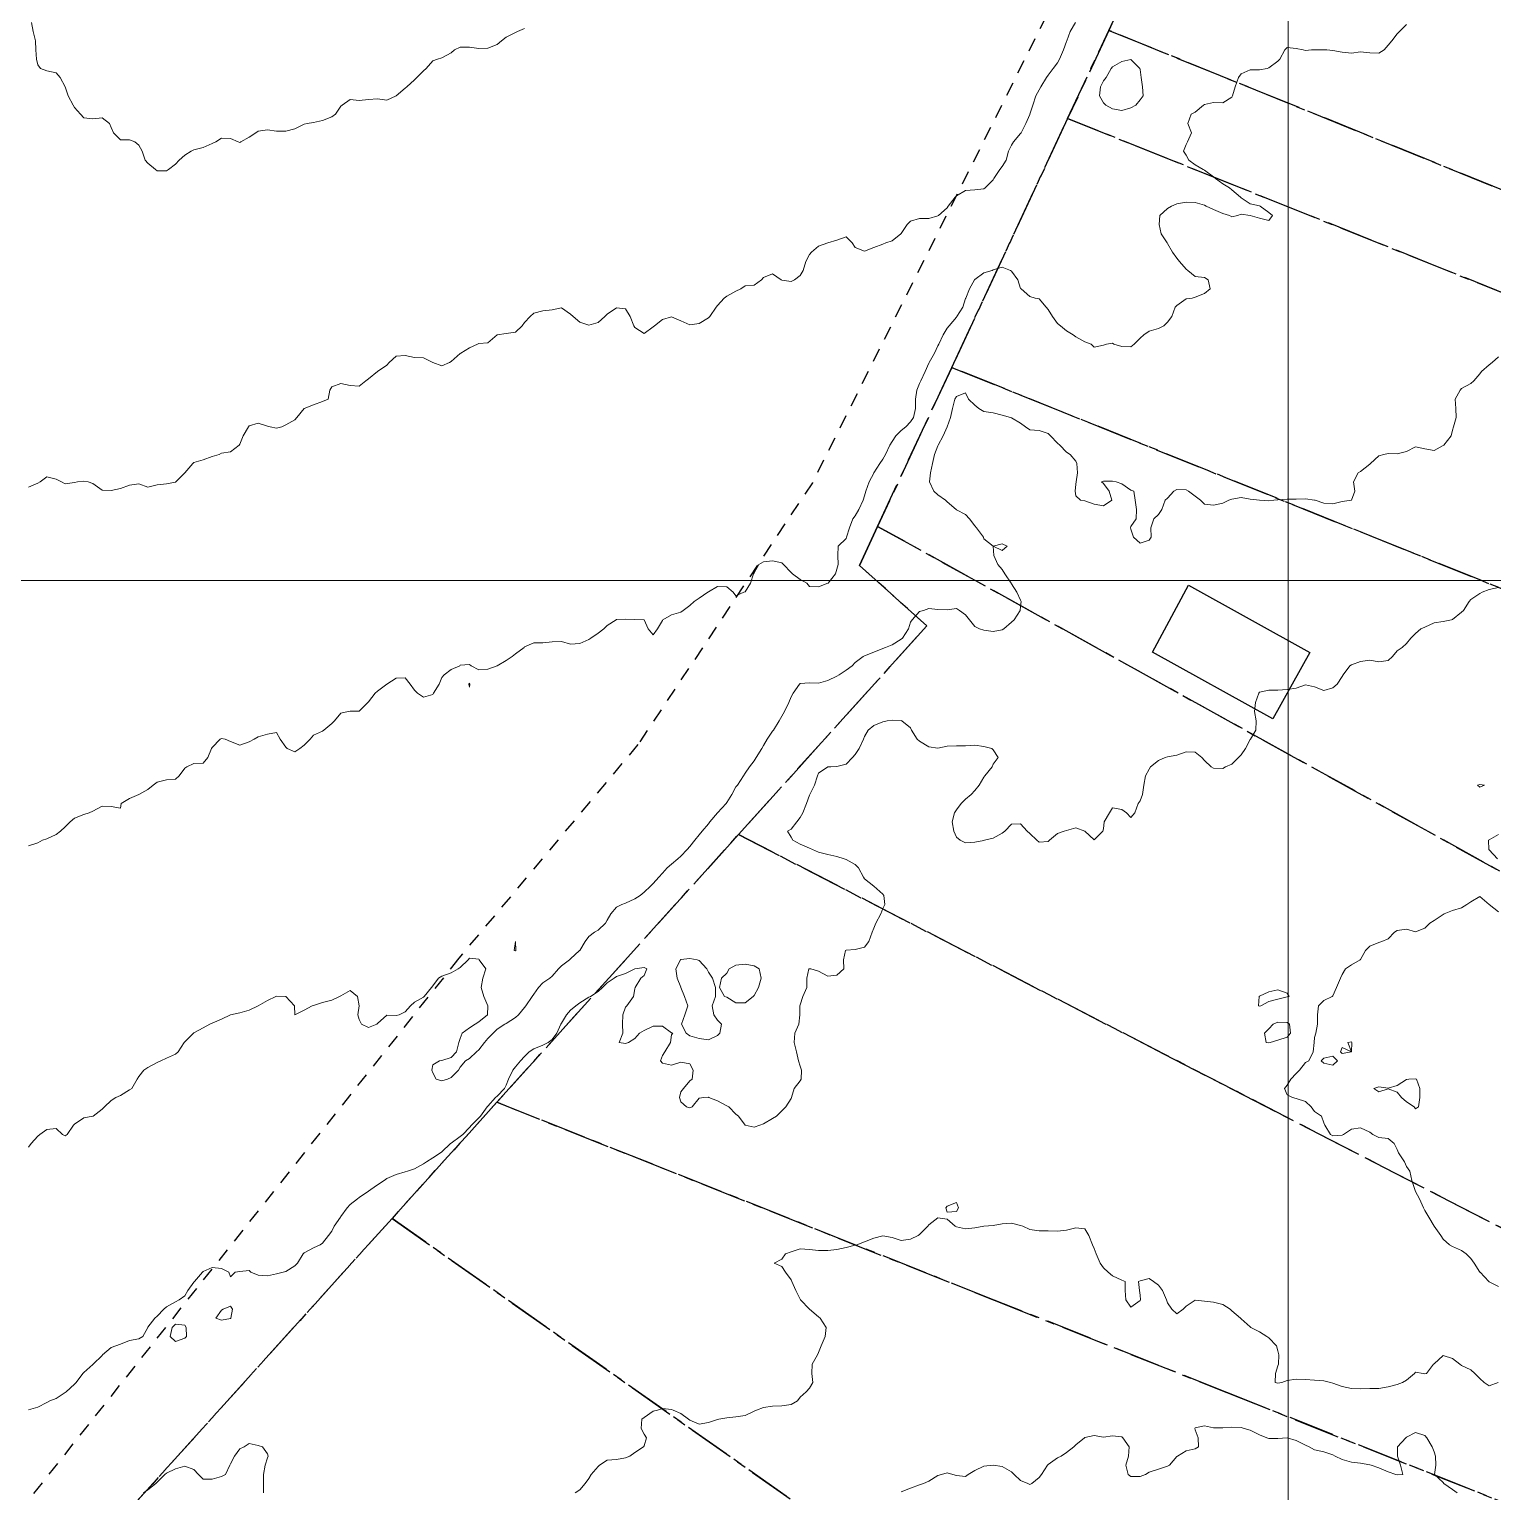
# Model space of a CAD drawing. Header units: centimetres. Extents: x 0 to 642158, y -847 to 649707.
# Drawn here: x 617498.3 to 617577.9, y 620437.8 to 620517.4 of the extents above; entities that cross this region are included whole.
import ezdxf

# ---------------------------------------------------------------- set-up
doc = ezdxf.new("R2010")
doc.units = ezdxf.units.CM
doc.header["$MEASUREMENT"] = 0
doc.linetypes.add('CENTERX2', pattern=[4, 2.5, -0.5, 0.5, -0.5])
doc.linetypes.add('JIS_02_0.7', pattern=[1.35, 0.75, -0.6])
for name, color, linetype, lineweight in [('MEV_grille', 254, 'Continuous', 9), ('WAL_parcellaire agricole', 7, 'JIS_02_0.7', 25), ('WAL_topographie 0.5', 253, 'Continuous', 20)]:
    doc.layers.add(name, color=color, linetype=linetype, lineweight=lineweight)
doc.layers.add('SPW_batiments', color=7, linetype='Continuous')
doc.layers.add('SPW_parcellaire cadastral', color=7, linetype='CENTERX2', lineweight=25, true_color=0xff0542)

# ---------------------------------------------------------------- blocks, each defined once
blk = doc.blocks.new('*U114')
at = {"layer": 'MEV_grille', "transparency": 33554687}
blk.add_lwpolyline([(-1338.461, 0), (1338.461, 0)], dxfattribs=at)
blk = doc.blocks.new('*U115')
at = {"layer": 'MEV_grille', "color": 0, "linetype": 'ByBlock', "lineweight": -2, "transparency": 16777216}
blk.add_blockref('*U114', (0, -1900), dxfattribs=at)
blk = doc.blocks.new('*U112')
at = {"layer": 'MEV_grille', "transparency": 33554687}
blk.add_lwpolyline([(0, 1825.476), (0, -1825.476)], dxfattribs=at)
blk = doc.blocks.new('*U113')
at = {"layer": 'MEV_grille', "color": 0, "linetype": 'ByBlock', "lineweight": -2, "transparency": 16777216}
blk.add_blockref('*U112', (2200, 0), dxfattribs=at)

msp = doc.modelspace()

# ---------------------------------------------------------------- linework, layer by layer
at = {"layer": 'SPW_batiments'}
msp.add_lwpolyline([(617565.973, 620479.862), (617559.425, 620483.482), (617561.383, 620487.13), (617567.989, 620483.471), (617565.973, 620479.862)], dxfattribs=at)
at = {"layer": 'SPW_parcellaire cadastral'}
for points in [[(617560.782, 620525.328), (617557.046, 620517.316), (617554.808, 620512.518), (617548.496, 620498.98), (617544.462, 620490.33), (617543.472, 620488.206), (617547.148, 620484.927), (617536.889, 620473.563), (617523.736, 620458.995), (617518.036, 620452.681), (617503.354, 620436.418), (617499.014, 620431.611), (617495.663, 620427.899), (617473.311, 620403.141), (617460.602, 620389.063), (617403.797, 620447.392)], [(617630.33, 620487.52), (617627.246, 620488.787), (617607.079, 620497), (617604.479, 620498.084), (617557.046, 620517.316), (617560.782, 620525.328), (617575.393, 620519.314), (617578.793, 620517.914), (617616.505, 620502.157), (617622.595, 620499.419), (617630.112, 620496.403), (617633.402, 620495.083), (617630.33, 620487.52)], [(617630.33, 620487.52), (617628.503, 620483.062), (617625.509, 620484.253), (617624.631, 620484.602), (617612.622, 620489.38), (617604.744, 620492.531), (617554.808, 620512.518), (617557.046, 620517.316), (617604.479, 620498.084), (617607.079, 620497), (617627.246, 620488.787), (617630.33, 620487.52)], [(617601.992, 620477.471), (617594.877, 620480.332), (617587.548, 620483.279), (617584.764, 620484.398), (617548.496, 620498.98), (617554.808, 620512.518), (617604.744, 620492.531), (617603.163, 620488.567), (617606.347, 620487.567), (617603.564, 620481.117), (617601.992, 620477.471)], [(617618.404, 620456.931), (617615.938, 620450.74), (617544.462, 620490.33), (617548.496, 620498.98), (617584.764, 620484.398), (617584.005, 620482.44), (617586.788, 620481.321), (617586.289, 620479.887), (617593.479, 620476.931), (617605.066, 620472.167), (617601.684, 620463.635), (617603.766, 620462.8), (617612.034, 620459.485), (617618.404, 620456.931)], [(617536.889, 620473.563), (617547.148, 620484.927), (617543.472, 620488.206), (617544.462, 620490.33), (617615.938, 620450.74), (617609.768, 620436.007), (617563.869, 620459.66), (617560.06, 620461.622), (617536.889, 620473.563)], [(617602.303, 620416.681), (617588.615, 620422.224), (617588.888, 620422.933), (617589.135, 620423.574), (617590.548, 620427.239), (617589.796, 620427.529), (617590.953, 620430.533), (617591.12, 620430.966), (617591.54, 620432.054), (617563.481, 620443.203), (617550.81, 620448.238), (617523.736, 620458.995), (617536.889, 620473.563), (617560.06, 620461.622), (617563.869, 620459.66), (617609.768, 620436.007), (617608.203, 620431.935), (617602.871, 620418.117), (617602.303, 620416.681)], [(617595.086, 620398.411), (617518.036, 620452.681), (617523.736, 620458.995), (617550.81, 620448.238), (617563.481, 620443.203), (617591.54, 620432.054), (617591.12, 620430.966), (617590.953, 620430.533), (617589.796, 620427.529), (617590.548, 620427.239), (617589.135, 620423.574), (617588.888, 620422.933), (617588.615, 620422.224), (617602.303, 620416.681), (617595.086, 620398.411)], [(617590.626, 620387.15), (617588.196, 620380.909), (617578.448, 620384.63), (617574.576, 620387.297), (617572.876, 620388.447), (617568.975, 620391.319), (617503.354, 620436.418), (617518.036, 620452.681), (617595.086, 620398.411), (617590.626, 620387.15)]]:
    msp.add_lwpolyline(points, dxfattribs=at)
at = {"layer": 'WAL_parcellaire agricole'}
msp.add_lwpolyline([(617576.029, 620562.712), (617540.913, 620492.708), (617531.415, 620478.457), (617521.666, 620466.831), (617497.92, 620436.954), (617493.171, 620431.828), (617468.924, 620402.951), (617454.927, 620386.199), (617437.554, 620366.822), (617433.096, 620366.614), (617410.173, 620419.069)], dxfattribs=at)
at = {"layer": 'WAL_topographie 0.5'}
for points in [[(617498.25, 620492.464), (617498.75, 620492.676), (617498.875, 620492.75), (617499.25, 620493.018), (617499.75, 620492.904), (617500.036, 620492.75), (617500.25, 620492.643), (617500.75, 620492.727), (617500.917, 620492.75), (617501.25, 620492.788), (617501.5, 620492.75), (617501.75, 620492.667), (617502.25, 620492.306), (617502.75, 620492.275), (617503.25, 620492.383), (617503.75, 620492.568), (617504.25, 620492.643), (617504.75, 620492.47), (617505.25, 620492.59), (617505.75, 620492.65), (617506.25, 620492.74), (617506.262, 620492.75), (617506.75, 620493.238), (617506.761, 620493.25), (617507.197, 620493.75), (617507.25, 620493.807), (617507.75, 620493.952), (617508.25, 620494.125), (617508.625, 620494.25), (617508.75, 620494.31), (617509.25, 620494.391), (617509.71, 620494.75), (617509.75, 620494.8), (617509.93, 620495.25), (617510.222, 620495.75), (617510.25, 620495.796), (617510.75, 620495.95), (617511.25, 620495.79), (617511.4, 620495.75), (617511.75, 620495.68), (617512.042, 620495.75), (617512.25, 620495.864), (617512.75, 620496.136), (617512.843, 620496.25), (617513.25, 620496.75), (617513.25, 620496.75), (617513.75, 620496.944), (617514.25, 620497.118), (617514.562, 620497.25), (617514.65, 620497.75), (617514.75, 620497.917), (617515.25, 620498.1), (617515.75, 620497.988), (617516.25, 620497.954), (617516.611, 620498.25), (617516.75, 620498.354), (617517.25, 620498.75), (617517.25, 620498.75), (617517.75, 620499.107), (617517.883, 620499.25), (617518.25, 620499.594), (617518.75, 620499.621), (617519.25, 620499.524), (617519.75, 620499.5), (617520.25, 620499.25), (617520.25, 620499.25), (617520.75, 620499.059), (617521.156, 620499.25), (617521.25, 620499.302), (617521.75, 620499.735), (617521.778, 620499.75), (617522.25, 620500.043), (617522.679, 620500.25), (617522.75, 620500.288), (617523.25, 620500.321), (617523.75, 620500.75), (617523.75, 620500.75), (617524.25, 620500.821), (617524.75, 620500.896), (617525.122, 620501.25), (617525.25, 620501.429), (617525.55, 620501.75), (617525.75, 620501.926), (617526.25, 620502.054), (617526.75, 620502.117), (617527.25, 620502.219), (617527.75, 620501.885), (617527.885, 620501.75), (617528.25, 620501.433), (617528.75, 620501.284), (617529.25, 620501.417), (617529.618, 620501.75), (617529.75, 620501.875), (617530.25, 620502.222), (617530.75, 620502.173), (617531, 620501.75), (617531.198, 620501.25), (617531.25, 620501.143), (617531.75, 620500.83), (617532.25, 620501.183), (617532.311, 620501.25), (617532.75, 620501.595), (617533.25, 620501.725), (617533.75, 620501.521), (617534.25, 620501.298), (617534.75, 620501.371), (617535.25, 620501.674), (617535.324, 620501.75), (617535.671, 620502.25), (617535.75, 620502.35), (617536.114, 620502.75), (617536.25, 620502.865), (617536.75, 620503.125), (617537.017, 620503.25), (617537.25, 620503.425), (617537.75, 620503.461), (617538.143, 620503.75), (617538.25, 620503.865), (617538.75, 620504.066), (617539.212, 620503.75), (617539.25, 620503.735), (617539.75, 620503.652), (617539.942, 620503.75), (617540.25, 620503.985), (617540.405, 620504.25), (617540.552, 620504.75), (617540.75, 620505.125), (617540.859, 620505.25), (617541.25, 620505.571), (617541.75, 620505.75), (617541.75, 620505.75), (617542.25, 620505.895), (617542.75, 620506.083), (617543.084, 620505.75), (617543.25, 620505.5), (617543.75, 620505.309), (617544.25, 620505.509), (617544.75, 620505.689), (617544.917, 620505.75), (617545.25, 620505.861), (617545.736, 620506.25), (617545.75, 620506.268), (617546.071, 620506.75), (617546.25, 620506.929), (617546.75, 620507.083), (617547.25, 620507.075), (617547.75, 620507.222), (617547.78, 620507.25), (617548.25, 620507.662), (617548.3, 620507.75), (617548.678, 620508.25), (617548.75, 620508.318), (617549.25, 620508.61), (617549.75, 620508.643), (617550.25, 620508.698), (617550.309, 620508.75), (617550.75, 620509.187), (617550.786, 620509.25), (617551.118, 620509.75), (617551.25, 620509.905), (617551.453, 620510.25), (617551.58, 620510.75), (617551.75, 620511.072), (617551.862, 620511.25), (617552.25, 620511.701), (617552.282, 620511.75), (617552.528, 620512.25), (617552.75, 620512.741), (617552.754, 620512.75), (617552.918, 620513.25), (617553.083, 620513.75), (617553.25, 620514.081), (617553.347, 620514.25), (617553.649, 620514.75), (617553.75, 620514.874), (617554.019, 620515.25), (617554.25, 620515.553), (617554.367, 620515.75), (617554.583, 620516.25), (617554.75, 620516.72), (617554.761, 620516.75), (617554.95, 620517.25), (617555.243, 620517.75)], [(617498.25, 620472.956), (617498.75, 620473.118), (617499.015, 620473.25), (617499.25, 620473.339), (617499.75, 620473.562), (617499.984, 620473.75), (617500.25, 620473.986), (617500.522, 620474.25), (617500.75, 620474.46), (617501.25, 620474.653), (617501.55, 620474.75), (617501.75, 620474.845), (617502.25, 620475.107), (617502.75, 620475.083), (617503.25, 620475), (617503.296, 620475.25), (617503.75, 620475.528), (617504.25, 620475.75), (617504.25, 620475.75), (617504.75, 620476.023), (617505.038, 620476.25), (617505.25, 620476.407), (617505.75, 620476.547), (617506.25, 620476.583), (617506.447, 620476.75), (617506.75, 620477.167), (617506.868, 620477.25), (617507.25, 620477.431), (617507.75, 620477.454), (617508.01, 620477.75), (617508.216, 620478.25), (617508.25, 620478.302), (617508.683, 620478.75), (617508.75, 620478.797), (617508.95, 620478.75), (617509.25, 620478.619), (617509.75, 620478.426), (617510.25, 620478.611), (617510.528, 620478.75), (617510.75, 620478.879), (617511.25, 620479.021), (617511.75, 620479.114), (617511.941, 620478.75), (617512.25, 620478.317), (617512.333, 620478.25), (617512.75, 620478.071), (617513.013, 620478.25), (617513.25, 620478.43), (617513.583, 620478.75), (617513.75, 620478.972), (617514.25, 620479.194), (617514.313, 620479.25), (617514.75, 620479.6), (617514.9, 620479.75), (617515.25, 620480.17), (617515.65, 620480.25), (617515.75, 620480.269), (617516.25, 620480.283), (617516.717, 620480.75), (617516.75, 620480.781), (617517.107, 620481.25), (617517.25, 620481.357), (617517.75, 620481.75), (617517.75, 620481.75), (617518.25, 620482.065), (617518.75, 620482.091), (617519.028, 620481.75), (617519.25, 620481.417), (617519.417, 620481.25), (617519.75, 620481.043), (617520.25, 620481.191), (617520.294, 620481.25), (617520.593, 620481.75), (617520.75, 620482.104), (617520.88, 620482.25), (617521.25, 620482.536), (617521.719, 620482.75), (617521.75, 620482.773), (617522.25, 620482.809), (617522.333, 620482.75), (617522.75, 620482.523), (617523.25, 620482.559), (617523.75, 620482.75), (617523.75, 620482.75), (617524.25, 620483.04), (617524.57, 620483.25), (617524.75, 620483.405), (617525.226, 620483.75), (617525.25, 620483.773), (617525.75, 620484), (617526.25, 620484), (617526.75, 620484.043), (617527.25, 620484.071), (617527.75, 620483.917), (617528.25, 620483.96), (617528.75, 620484.183), (617528.859, 620484.25), (617529.25, 620484.516), (617529.564, 620484.75), (617529.75, 620484.941), (617530.227, 620485.25), (617530.25, 620485.264), (617530.75, 620485.288), (617531.25, 620485.271), (617531.75, 620485.25), (617531.75, 620485.25), (617531.972, 620484.75), (617532.25, 620484.438), (617532.477, 620484.75), (617532.75, 620485.212), (617532.779, 620485.25), (617533.25, 620485.517), (617533.75, 620485.661), (617533.875, 620485.75), (617534.25, 620486.028), (617534.481, 620486.25), (617534.75, 620486.425), (617535.231, 620486.75), (617535.25, 620486.766), (617535.75, 620487.064), (617536.25, 620487.046), (617536.598, 620486.75), (617536.75, 620486.555), (617537.188, 620486.75), (617537.25, 620486.773), (617537.542, 620487.25), (617537.71, 620487.75), (617537.75, 620487.81), (617538.006, 620488.25), (617538.25, 620488.398), (617538.75, 620488.451), (617539.25, 620488.342), (617539.343, 620488.25), (617539.75, 620487.814), (617539.831, 620487.75), (617540.25, 620487.44), (617540.617, 620487.25), (617540.75, 620487.068), (617541.25, 620487.045), (617541.75, 620487.233), (617541.772, 620487.25), (617542.177, 620487.75), (617542.25, 620488), (617542.313, 620488.25), (617542.301, 620488.75), (617542.321, 620489.25), (617542.75, 620489.679), (617542.778, 620489.75), (617542.939, 620490.25), (617543.12, 620490.75), (617543.25, 620490.904), (617543.444, 620491.25), (617543.674, 620491.75), (617543.75, 620491.984), (617543.829, 620492.25), (617544.011, 620492.75), (617544.25, 620493.231), (617544.259, 620493.25), (617544.58, 620493.75), (617544.75, 620493.99), (617544.902, 620494.25), (617545.136, 620494.75), (617545.25, 620494.955), (617545.455, 620495.25), (617545.75, 620495.545), (617545.996, 620495.75), (617546.25, 620496.013), (617546.424, 620496.25), (617546.518, 620496.75), (617546.518, 620497.25), (617546.606, 620497.75), (617546.75, 620498.102), (617546.811, 620498.25), (617547.053, 620498.75), (617547.25, 620499.215), (617547.272, 620499.25), (617547.561, 620499.75), (617547.75, 620500.152), (617547.798, 620500.25), (617548.023, 620500.75), (617548.25, 620501.122), (617548.353, 620501.25), (617548.75, 620501.722), (617548.778, 620501.75), (617549.103, 620502.25), (617549.25, 620502.721), (617549.26, 620502.75), (617549.457, 620503.25), (617549.745, 620503.75), (617549.75, 620503.757), (617550.25, 620504.121), (617550.696, 620504.25), (617550.75, 620504.28), (617551.25, 620504.439), (617551.692, 620504.25), (617551.75, 620504.225), (617552.091, 620503.75), (617552.25, 620503.268), (617552.275, 620503.25), (617552.75, 620502.837), (617553.036, 620502.75), (617553.25, 620502.705), (617553.645, 620502.25), (617553.75, 620502.136), (617553.975, 620501.75), (617554.25, 620501.375), (617554.417, 620501.25), (617554.75, 620500.968), (617555.104, 620500.75), (617555.25, 620500.644), (617555.75, 620500.372), (617556.083, 620500.25), (617556.25, 620500.083), (617556.75, 620500.188), (617556.917, 620500.25), (617557.25, 620500.294), (617557.317, 620500.25), (617557.75, 620500.117), (617558.25, 620500.102), (617558.421, 620500.25), (617558.75, 620500.579), (617558.96, 620500.75), (617559.25, 620500.95), (617559.75, 620501.089), (617560.038, 620501.25), (617560.25, 620501.45), (617560.473, 620501.75), (617560.66, 620502.25), (617560.75, 620502.357), (617561.25, 620502.708), (617561.583, 620502.75), (617561.75, 620502.806), (617562.25, 620503), (617562.566, 620503.25), (617562.464, 620503.75), (617562.25, 620503.868), (617561.75, 620503.924), (617561.355, 620504.25), (617561.25, 620504.317), (617560.889, 620504.75), (617560.75, 620504.917), (617560.523, 620505.25), (617560.25, 620505.73), (617560.228, 620505.75), (617559.903, 620506.25), (617559.783, 620506.75), (617559.821, 620507.25), (617560.25, 620507.617), (617560.453, 620507.75), (617560.75, 620507.877), (617561.25, 620507.975), (617561.75, 620507.952), (617562.25, 620507.804), (617562.352, 620507.75), (617562.75, 620507.564), (617563.25, 620507.353), (617563.613, 620507.25), (617563.75, 620507.177), (617564.05, 620507.25), (617564.25, 620507.309), (617564.75, 620507.25), (617564.75, 620507.25), (617565.25, 620507.104), (617565.75, 620506.979), (617565.956, 620507.25), (617565.75, 620507.406), (617565.294, 620507.75), (617565.25, 620507.769), (617564.75, 620507.873), (617564.25, 620508.205), (617564.223, 620508.25), (617563.75, 620508.646), (617563.623, 620508.75), (617563.25, 620508.968), (617562.854, 620509.25), (617562.75, 620509.349), (617562.25, 620509.709), (617562.179, 620509.75), (617561.75, 620510.009), (617561.395, 620510.25), (617561.25, 620510.526), (617561.115, 620510.75), (617561.25, 620511.111), (617561.339, 620511.25), (617561.554, 620511.75), (617561.341, 620512.25), (617561.523, 620512.75), (617561.75, 620512.869), (617562.194, 620513.25), (617562.25, 620513.29), (617562.75, 620513.399), (617563.25, 620513.371), (617563.75, 620513.678), (617563.776, 620513.75), (617563.931, 620514.25), (617564.111, 620514.75), (617564.25, 620514.958), (617564.75, 620515.167), (617565.25, 620515.177), (617565.659, 620515.25), (617565.75, 620515.279), (617566.25, 620515.637), (617566.356, 620515.75), (617566.625, 620516.25), (617566.75, 620516.385), (617567.25, 620516.338), (617567.625, 620516.25), (617567.75, 620516.214), (617568.083, 620516.25), (617568.25, 620516.265), (617568.75, 620516.263), (617568.917, 620516.25), (617569.25, 620516.221), (617569.75, 620516.138), (617570.25, 620516.083), (617570.75, 620516.152), (617571.25, 620516.092), (617571.75, 620516.071), (617572.036, 620516.25), (617572.25, 620516.518), (617572.447, 620516.75), (617572.75, 620517.135), (617572.875, 620517.25), (617573.25, 620517.641)], [(617498.401, 620517.75), (617498.5, 620517.25), (617498.625, 620516.75), (617498.646, 620516.25), (617498.678, 620515.75), (617498.75, 620515.45), (617498.893, 620515.25), (617499.25, 620515.111), (617499.75, 620515), (617499.972, 620514.75), (617500.25, 620514.25), (617500.25, 620514.25), (617500.405, 620513.75), (617500.669, 620513.25), (617500.75, 620513.118), (617501.083, 620512.75), (617501.25, 620512.566), (617501.75, 620512.5), (617502.25, 620512.566), (617502.65, 620512.25), (617502.75, 620512.036), (617502.868, 620511.75), (617503.25, 620511.367), (617503.75, 620511.367), (617504.041, 620511.25), (617504.25, 620511.071), (617504.43, 620510.75), (617504.592, 620510.25), (617504.75, 620510.1), (617505.162, 620509.75), (617505.25, 620509.678), (617505.75, 620509.667), (617505.861, 620509.75), (617506.25, 620510.03), (617506.447, 620510.25), (617506.75, 620510.533), (617507.092, 620510.75), (617507.25, 620510.821), (617507.75, 620510.948), (617508.25, 620511.163), (617508.434, 620511.25), (617508.75, 620511.457), (617509.25, 620511.442), (617509.667, 620511.25), (617509.75, 620511.224), (617509.8, 620511.25), (617510.25, 620511.515), (617510.613, 620511.75), (617510.75, 620511.825), (617511.25, 620511.905), (617511.75, 620511.83), (617512.25, 620511.833), (617512.75, 620511.964), (617513.25, 620512.214), (617513.417, 620512.25), (617513.75, 620512.298), (617514.25, 620512.421), (617514.75, 620512.615), (617514.95, 620512.75), (617515.25, 620513.187), (617515.313, 620513.25), (617515.75, 620513.559), (617516.25, 620513.509), (617516.75, 620513.55), (617517.25, 620513.592), (617517.75, 620513.529), (617518.25, 620513.75), (617518.25, 620513.75), (617518.75, 620514.18), (617518.842, 620514.25), (617519.25, 620514.628), (617519.389, 620514.75), (617519.75, 620515.111), (617519.889, 620515.25), (617520.25, 620515.656), (617520.5, 620515.75), (617520.75, 620515.829), (617521.25, 620516.1), (617521.427, 620516.25), (617521.75, 620516.412), (617522.25, 620516.406), (617522.75, 620516.322), (617523.25, 620516.344), (617523.75, 620516.554), (617524, 620516.75), (617524.25, 620516.94), (617524.75, 620517.205), (617524.857, 620517.25), (617525.25, 620517.412)], [(617558.519, 620513.25), (617558.25, 620513.108), (617557.75, 620512.95), (617557.25, 620513.052), (617556.883, 620513.25), (617556.75, 620513.383), (617556.55, 620513.75), (617556.591, 620514.25), (617556.75, 620514.573), (617556.899, 620514.75), (617557.183, 620515.25), (617557.25, 620515.333), (617557.75, 620515.625), (617558.25, 620515.735), (617558.735, 620515.25), (617558.75, 620515.187), (617558.807, 620514.75), (617558.886, 620514.25), (617558.917, 620513.75), (617558.75, 620513.54), (617558.519, 620513.25)], [(617498.25, 620456.55), (617498.387, 620456.75), (617498.75, 620457.15), (617498.855, 620457.25), (617499.25, 620457.518), (617499.75, 620457.573), (617500.094, 620457.25), (617500.25, 620457.174), (617500.354, 620457.25), (617500.687, 620457.75), (617500.75, 620457.809), (617501.25, 620458.16), (617501.75, 620458.242), (617501.766, 620458.25), (617502.25, 620458.619), (617502.375, 620458.75), (617502.75, 620459.101), (617503.009, 620459.25), (617503.25, 620459.368), (617503.75, 620459.669), (617503.863, 620459.75), (617504.163, 620460.25), (617504.25, 620460.398), (617504.529, 620460.75), (617504.75, 620460.892), (617505.25, 620461.168), (617505.45, 620461.25), (617505.75, 620461.39), (617506.25, 620461.62), (617506.39, 620461.75), (617506.719, 620462.25), (617506.75, 620462.292), (617507.228, 620462.75), (617507.25, 620462.768), (617507.75, 620463.054), (617508.125, 620463.25), (617508.25, 620463.294), (617508.75, 620463.513), (617509.25, 620463.75), (617509.25, 620463.75), (617509.75, 620463.856), (617510.25, 620464.015), (617510.75, 620464.25), (617510.75, 620464.25), (617511.25, 620464.538), (617511.708, 620464.75), (617511.75, 620464.768), (617512.25, 620464.75), (617512.25, 620464.75), (617512.717, 620464.25), (617512.75, 620463.751), (617513.25, 620464.016), (617513.688, 620464.25), (617513.75, 620464.264), (617514.25, 620464.42), (617514.75, 620464.556), (617515.182, 620464.75), (617515.25, 620464.791), (617515.75, 620465.083), (617516.162, 620464.75), (617516.25, 620464.25), (617516.25, 620464.25), (617516.25, 620464.25), (617516.18, 620463.75), (617516.25, 620463.5), (617516.38, 620463.25), (617516.75, 620463.075), (617517.204, 620463.25), (617517.25, 620463.288), (617517.75, 620463.738), (617518.25, 620463.712), (617518.417, 620463.75), (617518.75, 620463.917), (617519.046, 620464.25), (617519.25, 620464.446), (617519.75, 620464.72), (617519.785, 620464.75), (617520.19, 620465.25), (617520.25, 620465.338), (617520.568, 620465.75), (617520.75, 620465.855), (617521.25, 620466.048), (617521.636, 620466.25), (617521.75, 620466.328), (617522.172, 620466.75), (617522.25, 620466.836), (617522.75, 620466.781), (617522.781, 620466.75), (617523.143, 620466.25), (617522.981, 620465.75), (617522.893, 620465.25), (617523.03, 620464.75), (617523.24, 620464.25), (617523.238, 620463.75), (617522.75, 620463.373), (617522.559, 620463.25), (617522.25, 620463.052), (617521.86, 620462.75), (617521.75, 620462.469), (617521.669, 620462.25), (617521.539, 620461.75), (617521.25, 620461.44), (617520.75, 620461.263), (617520.625, 620461.25), (617520.25, 620461.036), (617520.194, 620460.75), (617520.25, 620460.607), (617520.435, 620460.25), (617520.75, 620460.161), (617521.054, 620460.25), (617521.25, 620460.348), (617521.645, 620460.75), (617521.75, 620460.917), (617522.029, 620461.25), (617522.25, 620461.386), (617522.636, 620461.75), (617522.75, 620461.849), (617523.064, 620462.25), (617523.25, 620462.464), (617523.539, 620462.75), (617523.75, 620462.977), (617524.17, 620463.25), (617524.25, 620463.284), (617524.75, 620463.611), (617524.917, 620463.75), (617525.25, 620464.162), (617525.325, 620464.25), (617525.661, 620464.75), (617525.75, 620464.882), (617526.014, 620465.25), (617526.25, 620465.493), (617526.623, 620465.75), (617526.75, 620465.86), (617527.094, 620466.25), (617527.25, 620466.425), (617527.693, 620466.75), (617527.75, 620466.794), (617528.243, 620467.25), (617528.25, 620467.259), (617528.554, 620467.75), (617528.75, 620468.019), (617529.048, 620468.25), (617529.25, 620468.353), (617529.655, 620468.75), (617529.75, 620468.908), (617529.951, 620469.25), (617530.25, 620469.613), (617530.545, 620469.75), (617530.75, 620469.822), (617531.25, 620470.066), (617531.537, 620470.25), (617531.75, 620470.426), (617532.1, 620470.75), (617532.25, 620470.898), (617532.564, 620471.25), (617532.75, 620471.457), (617533.014, 620471.75), (617533.25, 620471.961), (617533.588, 620472.25), (617533.75, 620472.384), (617534.105, 620472.75), (617534.25, 620472.918), (617534.509, 620473.25), (617534.75, 620473.549), (617534.917, 620473.75), (617535.25, 620474.148), (617535.336, 620474.25), (617535.746, 620474.75), (617535.75, 620474.754), (617536.213, 620475.25), (617536.25, 620475.299), (617536.53, 620475.75), (617536.75, 620476.159), (617536.829, 620476.25), (617537.158, 620476.75), (617537.25, 620476.909), (617537.485, 620477.25), (617537.75, 620477.569), (617537.856, 620477.75), (617538.167, 620478.25), (617538.25, 620478.403), (617538.453, 620478.75), (617538.75, 620479.182), (617538.79, 620479.25), (617539.114, 620479.75), (617539.25, 620480), (617539.39, 620480.25), (617539.628, 620480.75), (617539.75, 620481.05), (617539.863, 620481.25), (617540.211, 620481.75), (617540.25, 620481.782), (617540.75, 620481.816), (617541.25, 620481.802), (617541.75, 620481.945), (617542.25, 620482.189), (617542.364, 620482.25), (617542.75, 620482.5), (617543.073, 620482.75), (617543.25, 620482.92), (617543.675, 620483.25), (617543.75, 620483.286), (617544.25, 620483.492), (617544.75, 620483.693), (617544.892, 620483.75), (617545.25, 620483.893), (617545.75, 620484.188), (617545.824, 620484.25), (617546.137, 620484.75), (617546.25, 620485.114), (617546.341, 620485.25), (617546.75, 620485.691), (617546.954, 620485.75), (617547.25, 620485.855), (617547.75, 620485.802), (617548.25, 620485.797), (617548.75, 620485.864), (617548.922, 620485.75), (617549.25, 620485.518), (617549.466, 620485.25), (617549.75, 620484.878), (617550.013, 620484.75), (617550.25, 620484.692), (617550.75, 620484.613), (617551.25, 620484.699), (617551.329, 620484.75), (617551.75, 620485.114), (617551.89, 620485.25), (617552.22, 620485.75), (617552.25, 620485.964), (617552.283, 620486.25), (617552.25, 620486.319), (617552.035, 620486.75), (617551.75, 620487.196), (617551.726, 620487.25), (617551.393, 620487.75), (617551.25, 620487.984), (617551.005, 620488.25), (617550.796, 620488.75), (617550.75, 620489.249), (617550.75, 620489.25), (617550.25, 620489.65), (617550.222, 620489.75), (617549.848, 620490.25), (617549.75, 620490.357), (617549.468, 620490.75), (617549.25, 620490.974), (617548.75, 620491.239), (617548.733, 620491.25), (617548.25, 620491.669), (617548.16, 620491.75), (617547.75, 620492.044), (617547.52, 620492.25), (617547.281, 620492.75), (617547.335, 620493.25), (617547.456, 620493.75), (617547.564, 620494.25), (617547.75, 620494.708), (617547.767, 620494.75), (617548.041, 620495.25), (617548.25, 620495.744), (617548.253, 620495.75), (617548.439, 620496.25), (617548.536, 620496.75), (617548.676, 620497.25), (617548.75, 620497.405), (617549.25, 620497.588), (617549.419, 620497.25), (617549.75, 620496.923), (617549.982, 620496.75), (617550.25, 620496.583), (617550.75, 620496.509), (617551.25, 620496.379), (617551.697, 620496.25), (617551.75, 620496.229), (617552.25, 620495.945), (617552.513, 620495.75), (617552.75, 620495.579), (617553.25, 620495.547), (617553.75, 620495.384), (617553.88, 620495.25), (617554.25, 620494.859), (617554.377, 620494.75), (617554.75, 620494.364), (617554.947, 620494.25), (617555.25, 620493.88), (617555.316, 620493.75), (617555.34, 620493.25), (617555.265, 620492.75), (617555.25, 620492.625), (617555.208, 620492.25), (617555.25, 620492), (617555.5, 620491.75), (617555.75, 620491.717), (617556.25, 620491.537), (617556.75, 620491.456), (617557.215, 620491.75), (617557.06, 620492.25), (617556.75, 620492.659), (617556.659, 620492.75), (617556.75, 620492.798), (617557.25, 620492.785), (617557.45, 620492.75), (617557.75, 620492.639), (617558.25, 620492.306), (617558.417, 620492.25), (617558.485, 620491.75), (617558.56, 620491.25), (617558.545, 620490.75), (617558.25, 620490.317), (617558.228, 620490.25), (617558.25, 620490.179), (617558.4, 620489.75), (617558.75, 620489.409), (617559.25, 620489.579), (617559.35, 620489.75), (617559.343, 620490.25), (617559.5, 620490.75), (617559.75, 620490.984), (617559.943, 620491.25), (617560.121, 620491.75), (617560.25, 620491.864), (617560.588, 620492.25), (617560.75, 620492.342), (617561.25, 620492.317), (617561.384, 620492.25), (617561.75, 620491.982), (617562.039, 620491.75), (617562.25, 620491.548), (617562.75, 620491.489), (617563.25, 620491.597), (617563.583, 620491.75), (617563.75, 620491.817), (617564.25, 620491.903), (617564.75, 620491.813), (617565.25, 620491.75), (617565.25, 620491.75), (617565.75, 620491.725), (617566.027, 620491.75), (617566.25, 620491.77), (617566.75, 620491.82), (617567.25, 620491.813), (617567.75, 620491.835), (617568.25, 620491.765), (617568.279, 620491.75), (617568.75, 620491.6), (617569.25, 620491.564), (617569.75, 620491.677), (617570.25, 620491.75), (617570.25, 620491.75), (617570.432, 620492.25), (617570.372, 620492.75), (617570.629, 620493.25), (617570.75, 620493.313), (617571.25, 620493.71), (617571.293, 620493.75), (617571.75, 620494.164), (617572.025, 620494.25), (617572.25, 620494.299), (617572.75, 620494.276), (617573.25, 620494.396), (617573.75, 620494.659), (617574.25, 620494.558), (617574.75, 620494.46), (617575.25, 620494.726), (617575.277, 620494.75), (617575.685, 620495.25), (617575.75, 620495.571), (617575.803, 620495.75), (617575.961, 620496.25), (617575.934, 620496.75), (617575.907, 620497.25), (617576.169, 620497.75), (617576.25, 620497.836), (617576.75, 620498.1), (617576.923, 620498.25), (617577.25, 620498.636), (617577.326, 620498.75), (617577.75, 620499.128), (617577.917, 620499.25), (617578.25, 620499.55)], [(617551.25, 620489.013), (617551.515, 620489.25), (617551.25, 620489.386), (617550.75, 620489.25), (617551.25, 620489.013)], [(617498.25, 620442.264), (617498.75, 620442.407), (617499.25, 620442.662), (617499.4, 620442.75), (617499.75, 620442.887), (617500.25, 620443.206), (617500.294, 620443.25), (617500.75, 620443.662), (617500.838, 620443.75), (617501.211, 620444.25), (617501.25, 620444.3), (617501.75, 620444.74), (617501.765, 620444.75), (617502.25, 620445.221), (617502.278, 620445.25), (617502.75, 620445.665), (617503, 620445.75), (617503.25, 620445.845), (617503.75, 620446.043), (617504.25, 620446.131), (617504.467, 620446.25), (617504.735, 620446.75), (617504.75, 620446.771), (617505.121, 620447.25), (617505.25, 620447.368), (617505.621, 620447.75), (617505.75, 620447.875), (617506.25, 620448.143), (617506.45, 620448.25), (617506.75, 620448.464), (617506.926, 620448.75), (617507.25, 620449.208), (617507.282, 620449.25), (617507.712, 620449.75), (617507.75, 620449.787), (617508.25, 620450.015), (617508.75, 620449.95), (617509.15, 620449.75), (617509.25, 620449.5), (617509.5, 620449.75), (617509.75, 620449.79), (617510.25, 620449.837), (617510.35, 620449.75), (617510.75, 620449.583), (617511.25, 620449.551), (617511.75, 620449.657), (617512.117, 620449.75), (617512.25, 620449.783), (617512.75, 620450.107), (617512.881, 620450.25), (617513.193, 620450.75), (617513.25, 620450.798), (617513.75, 620451.071), (617514.114, 620451.25), (617514.25, 620451.324), (617514.567, 620451.75), (617514.75, 620451.992), (617514.889, 620452.25), (617515.223, 620452.75), (617515.25, 620452.787), (617515.584, 620453.25), (617515.75, 620453.431), (617516.158, 620453.75), (617516.25, 620453.82), (617516.75, 620454.156), (617516.877, 620454.25), (617517.25, 620454.512), (617517.603, 620454.75), (617517.75, 620454.851), (617518.25, 620455.076), (617518.75, 620455.208), (617518.882, 620455.25), (617519.25, 620455.371), (617519.75, 620455.65), (617519.911, 620455.75), (617520.25, 620455.968), (617520.68, 620456.25), (617520.75, 620456.305), (617521.221, 620456.75), (617521.25, 620456.771), (617521.75, 620457.131), (617521.892, 620457.25), (617522.25, 620457.632), (617522.367, 620457.75), (617522.75, 620458.154), (617522.845, 620458.25), (617523.219, 620458.75), (617523.25, 620458.786), (617523.66, 620459.25), (617523.75, 620459.324), (617524.151, 620459.75), (617524.25, 620459.935), (617524.379, 620460.25), (617524.605, 620460.75), (617524.75, 620460.933), (617525.031, 620461.25), (617525.25, 620461.495), (617525.493, 620461.75), (617525.75, 620461.903), (617526.25, 620462.113), (617526.536, 620462.25), (617526.75, 620462.42), (617526.998, 620462.75), (617527.222, 620463.25), (617527.25, 620463.303), (617527.537, 620463.75), (617527.75, 620464.017), (617528.039, 620464.25), (617528.25, 620464.406), (617528.75, 620464.711), (617528.83, 620464.75), (617529.25, 620465.026), (617529.492, 620465.25), (617529.75, 620465.492), (617530.12, 620465.75), (617530.25, 620465.847), (617530.75, 620466), (617531.25, 620466.25), (617531.25, 620466.25), (617531.75, 620466.325), (617531.9, 620466.25), (617531.75, 620465.904), (617531.568, 620465.75), (617531.266, 620465.25), (617531.25, 620465.167), (617531.176, 620464.75), (617530.821, 620464.25), (617530.75, 620464.171), (617530.593, 620463.75), (617530.579, 620463.25), (617530.592, 620462.75), (617530.393, 620462.25), (617530.75, 620462.202), (617530.906, 620462.25), (617531.25, 620462.47), (617531.509, 620462.75), (617531.75, 620462.909), (617532.25, 620463.148), (617532.75, 620463.131), (617533.25, 620462.778), (617533.313, 620462.75), (617533.25, 620462.667), (617533.196, 620462.25), (617532.891, 620461.75), (617532.75, 620461.546), (617532.653, 620461.25), (617532.75, 620461.127), (617533.25, 620461.017), (617533.75, 620461.187), (617534.25, 620461.083), (617534.417, 620460.75), (617534.361, 620460.25), (617534.25, 620460.167), (617533.893, 620459.75), (617533.75, 620459.568), (617533.685, 620459.25), (617533.75, 620459.017), (617534.058, 620458.75), (617534.25, 620458.696), (617534.375, 620458.75), (617534.75, 620459.219), (617535, 620459.25), (617535.25, 620459.274), (617535.283, 620459.25), (617535.75, 620459.075), (617536.25, 620458.813), (617536.368, 620458.75), (617536.75, 620458.344), (617536.887, 620458.25), (617537.25, 620457.75), (617537.25, 620457.75), (617537.75, 620457.639), (617538.05, 620457.75), (617538.25, 620457.821), (617538.75, 620458.121), (617538.961, 620458.25), (617539.25, 620458.525), (617539.464, 620458.75), (617539.75, 620459.212), (617539.781, 620459.25), (617539.924, 620459.75), (617540.25, 620460.167), (617540.294, 620460.25), (617540.326, 620460.75), (617540.25, 620460.956), (617540.164, 620461.25), (617540.04, 620461.75), (617539.92, 620462.25), (617539.962, 620462.75), (617540.172, 620463.25), (617540.235, 620463.75), (617540.235, 620464.25), (617540.25, 620464.3), (617540.386, 620464.75), (617540.609, 620465.25), (617540.617, 620465.75), (617540.721, 620466.25), (617540.75, 620466.266), (617540.822, 620466.25), (617541.25, 620466.125), (617541.75, 620465.859), (617542.25, 620465.917), (617542.618, 620466.25), (617542.601, 620466.75), (617542.712, 620467.25), (617542.75, 620467.267), (617543.25, 620467.315), (617543.75, 620467.445), (617543.978, 620467.75), (617544.164, 620468.25), (617544.25, 620468.476), (617544.36, 620468.75), (617544.638, 620469.25), (617544.75, 620469.533), (617544.864, 620469.75), (617544.804, 620470.25), (617544.75, 620470.315), (617544.25, 620470.75), (617544.25, 620470.75), (617543.75, 620471.153), (617543.689, 620471.25), (617543.417, 620471.75), (617543.25, 620471.934), (617542.75, 620472.213), (617542.642, 620472.25), (617542.25, 620472.373), (617541.75, 620472.48), (617541.25, 620472.614), (617540.917, 620472.75), (617540.75, 620472.832), (617540.25, 620473.045), (617539.854, 620473.25), (617539.75, 620473.417), (617539.568, 620473.75), (617539.75, 620473.853), (617540.061, 620474.25), (617540.25, 620474.491), (617540.394, 620474.75), (617540.589, 620475.25), (617540.75, 620475.702), (617540.779, 620475.75), (617541.026, 620476.25), (617541.192, 620476.75), (617541.25, 620476.895), (617541.75, 620477.24), (617541.917, 620477.25), (617542.25, 620477.261), (617542.75, 620477.393), (617543.094, 620477.75), (617543.25, 620477.926), (617543.463, 620478.25), (617543.698, 620478.75), (617543.75, 620478.895), (617543.955, 620479.25), (617544.25, 620479.5), (617544.75, 620479.705), (617544.983, 620479.75), (617545.25, 620479.789), (617545.75, 620479.763), (617545.79, 620479.75), (617546.25, 620479.367), (617546.303, 620479.25), (617546.617, 620478.75), (617546.75, 620478.638), (617547.25, 620478.343), (617547.75, 620478.271), (617548.25, 620478.379), (617548.75, 620478.399), (617549.25, 620478.384), (617549.75, 620478.434), (617550.25, 620478.362), (617550.675, 620478.25), (617550.75, 620478.167), (617551.018, 620477.75), (617550.75, 620477.393), (617550.694, 620477.25), (617550.306, 620476.75), (617550.25, 620476.687), (617549.984, 620476.25), (617549.75, 620475.963), (617549.56, 620475.75), (617549.25, 620475.487), (617549.003, 620475.25), (617548.75, 620474.917), (617548.652, 620474.75), (617548.524, 620474.25), (617548.611, 620473.75), (617548.75, 620473.429), (617548.953, 620473.25), (617549.25, 620473.113), (617549.75, 620473.156), (617550.25, 620473.244), (617550.286, 620473.25), (617550.75, 620473.368), (617551.25, 620473.643), (617551.382, 620473.75), (617551.75, 620474.129), (617552.25, 620474.153), (617552.613, 620473.75), (617552.75, 620473.613), (617553.132, 620473.25), (617553.25, 620473.156), (617553.75, 620473.184), (617553.828, 620473.25), (617554.25, 620473.625), (617554.625, 620473.75), (617554.75, 620473.787), (617555.25, 620473.926), (617555.75, 620473.75), (617555.75, 620473.75), (617556.25, 620473.271), (617556.729, 620473.75), (617556.75, 620473.875), (617556.792, 620474.25), (617557.088, 620474.75), (617557.25, 620475.01), (617557.75, 620474.925), (617558.019, 620474.75), (617558.25, 620474.5), (617558.464, 620474.75), (617558.65, 620475.25), (617558.75, 620475.404), (617558.882, 620475.75), (617558.958, 620476.25), (617559.045, 620476.75), (617559.25, 620477.125), (617559.32, 620477.25), (617559.75, 620477.599), (617560.114, 620477.75), (617560.25, 620477.785), (617560.75, 620477.885), (617561.25, 620478.057), (617561.75, 620478.045), (617562.118, 620477.75), (617562.25, 620477.594), (617562.628, 620477.25), (617562.75, 620477.171), (617563.25, 620477.163), (617563.407, 620477.25), (617563.75, 620477.396), (617564.113, 620477.75), (617564.25, 620477.907), (617564.479, 620478.25), (617564.75, 620478.733), (617564.763, 620478.75), (617565.057, 620479.25), (617565.073, 620479.75), (617564.978, 620480.25), (617565.03, 620480.75), (617565.211, 620481.25), (617565.25, 620481.303), (617565.75, 620481.414), (617566.25, 620481.426), (617566.75, 620481.455), (617567.25, 620481.52), (617567.75, 620481.709), (617568.25, 620481.604), (617568.75, 620481.395), (617569.25, 620481.539), (617569.485, 620481.75), (617569.75, 620482.159), (617569.804, 620482.25), (617570.172, 620482.75), (617570.25, 620482.795), (617570.75, 620482.979), (617571.25, 620483.059), (617571.75, 620482.961), (617572.25, 620483.038), (617572.496, 620483.25), (617572.75, 620483.558), (617573.013, 620483.75), (617573.25, 620483.964), (617573.485, 620484.25), (617573.75, 620484.505), (617574.033, 620484.75), (617574.25, 620484.855), (617574.75, 620485.085), (617575.25, 620485.159), (617575.7, 620485.25), (617575.75, 620485.26), (617576.25, 620485.659), (617576.36, 620485.75), (617576.671, 620486.25), (617576.75, 620486.352), (617577.25, 620486.676), (617577.362, 620486.75), (617577.75, 620486.903), (617578.25, 620486.998)], [(617522.25, 620481.583), (617522.266, 620481.75), (617522.25, 620481.792), (617522.208, 620481.75), (617522.25, 620481.583)], [(617577.5, 620476.25), (617577.25, 620476.15), (617577.107, 620476.25), (617577.25, 620476.283), (617577.5, 620476.25)], [(617578.205, 620472.25), (617577.75, 620472.738), (617577.741, 620472.75), (617577.707, 620473.25), (617577.75, 620473.283), (617578.25, 620473.567)], [(617578.25, 620448.975), (617577.75, 620449.233), (617577.731, 620449.25), (617577.259, 620449.75), (617577.25, 620449.761), (617576.938, 620450.25), (617576.75, 620450.495), (617576.495, 620450.75), (617576.25, 620450.926), (617575.75, 620451.158), (617575.595, 620451.25), (617575.25, 620451.558), (617575.118, 620451.75), (617574.758, 620452.25), (617574.75, 620452.26), (617574.464, 620452.75), (617574.25, 620453.11), (617574.172, 620453.25), (617573.956, 620453.75), (617573.75, 620454.145), (617573.702, 620454.25), (617573.539, 620454.75), (617573.429, 620455.25), (617573.25, 620455.506), (617573.141, 620455.75), (617572.818, 620456.25), (617572.75, 620456.433), (617572.577, 620456.75), (617572.25, 620457.019), (617571.75, 620457.085), (617571.424, 620457.25), (617571.25, 620457.375), (617570.75, 620457.601), (617570.25, 620457.53), (617569.83, 620457.25), (617569.75, 620457.206), (617569.25, 620457.172), (617569.11, 620457.25), (617568.803, 620457.75), (617568.75, 620457.883), (617568.628, 620458.25), (617568.25, 620458.496), (617568.06, 620458.75), (617567.75, 620459.032), (617567.25, 620459.212), (617567.054, 620459.25), (617566.75, 620459.409), (617566.618, 620459.75), (617566.75, 620459.929), (617566.961, 620460.25), (617567.25, 620460.564), (617567.422, 620460.75), (617567.75, 620461.154), (617567.942, 620461.25), (617568.179, 620461.75), (617568.221, 620462.25), (617568.25, 620462.528), (617568.317, 620462.75), (617568.4, 620463.25), (617568.408, 620463.75), (617568.468, 620464.25), (617568.75, 620464.533), (617569.204, 620464.75), (617569.25, 620464.781), (617569.442, 620465.25), (617569.658, 620465.75), (617569.75, 620465.944), (617569.94, 620466.25), (617570.25, 620466.475), (617570.728, 620466.75), (617570.75, 620466.773), (617571.019, 620467.25), (617571.25, 620467.487), (617571.75, 620467.7), (617571.904, 620467.75), (617572.25, 620467.895), (617572.594, 620468.25), (617572.75, 620468.346), (617573.25, 620468.413), (617573.75, 620468.279), (617574.25, 620468.472), (617574.513, 620468.75), (617574.75, 620468.895), (617575.25, 620469.213), (617575.294, 620469.25), (617575.75, 620469.431), (617576.25, 620469.581), (617576.542, 620469.75), (617576.75, 620469.909), (617577.25, 620470.193), (617577.75, 620469.75), (617577.75, 620469.75), (617578.25, 620469.36)], [(617524.765, 620467.25), (617524.75, 620467.231), (617524.688, 620467.25), (617524.75, 620467.75), (617524.75, 620467.75), (617524.75, 620467.75), (617524.765, 620467.25)], [(617535.871, 620462.75), (617535.75, 620462.637), (617535.25, 620462.391), (617534.75, 620462.462), (617534.25, 620462.611), (617534.041, 620462.75), (617533.786, 620463.25), (617533.974, 620463.75), (617534.125, 620464.25), (617533.957, 620464.75), (617533.761, 620465.25), (617533.75, 620465.267), (617533.547, 620465.75), (617533.483, 620466.25), (617533.731, 620466.75), (617533.75, 620466.771), (617534.25, 620466.823), (617534.65, 620466.75), (617534.75, 620466.715), (617535.172, 620466.25), (617535.25, 620466.071), (617535.475, 620465.75), (617535.641, 620465.25), (617535.643, 620464.75), (617535.458, 620464.25), (617535.542, 620463.75), (617535.75, 620463.472), (617535.972, 620463.25), (617535.871, 620462.75)], [(617537.692, 620464.75), (617537.25, 620464.401), (617536.75, 620464.417), (617536.25, 620464.715), (617536.125, 620464.75), (617535.859, 620465.25), (617535.97, 620465.75), (617536.25, 620466.03), (617536.391, 620466.25), (617536.75, 620466.459), (617537.25, 620466.512), (617537.75, 620466.417), (617538.012, 620466.25), (617538.117, 620465.75), (617537.972, 620465.25), (617537.75, 620464.806), (617537.692, 620464.75)], [(617565.32, 620464.25), (617565.25, 620464.229), (617565.187, 620464.25), (617565.234, 620464.75), (617565.25, 620464.768), (617565.75, 620465.015), (617566.25, 620465.121), (617566.75, 620464.927), (617566.865, 620464.75), (617566.75, 620464.732), (617566.25, 620464.614), (617565.75, 620464.474), (617565.32, 620464.25)], [(617565.75, 620462.224), (617565.837, 620462.25), (617566.25, 620462.378), (617566.75, 620462.543), (617566.942, 620462.75), (617566.882, 620463.25), (617566.75, 620463.334), (617566.25, 620463.359), (617565.991, 620463.25), (617565.75, 620462.998), (617565.519, 620462.75), (617565.615, 620462.25), (617565.75, 620462.224)], [(617570.25, 620461.75), (617570.273, 620462.25), (617570.25, 620462.281), (617570.062, 620462.25), (617570.25, 620461.75)], [(617569.25, 620461.025), (617569.5, 620461.25), (617569.25, 620461.507), (617568.75, 620461.402), (617568.598, 620461.25), (617568.75, 620461.133), (617569.25, 620461.025)], [(617569.75, 620461.659), (617570.25, 620461.75), (617569.75, 620461.972), (617569.655, 620461.75), (617569.75, 620461.659)], [(617573.75, 620458.641), (617573.906, 620458.75), (617573.971, 620459.25), (617573.984, 620459.75), (617573.803, 620460.25), (617573.75, 620460.278), (617573.375, 620460.25), (617573.25, 620460.235), (617572.75, 620459.907), (617572.25, 620459.767), (617571.75, 620459.847), (617571.477, 620459.75), (617571.75, 620459.573), (617572.25, 620459.731), (617572.75, 620459.546), (617572.985, 620459.25), (617573.25, 620459.031), (617573.661, 620458.75), (617573.75, 620458.641)], [(617548.872, 620453.25), (617548.75, 620453.062), (617548.25, 620453.027), (617548.185, 620453.25), (617548.25, 620453.345), (617548.75, 620453.55), (617548.872, 620453.25)], [(617528, 620437.75), (617528.25, 620437.917), (617528.54, 620438.25), (617528.75, 620438.533), (617528.878, 620438.75), (617529.25, 620439.189), (617529.327, 620439.25), (617529.75, 620439.518), (617530.25, 620439.57), (617530.75, 620439.65), (617530.972, 620439.75), (617531.25, 620439.95), (617531.719, 620440.25), (617531.75, 620440.3), (617531.891, 620440.75), (617531.75, 620440.937), (617531.587, 620441.25), (617531.623, 620441.75), (617531.75, 620441.856), (617532.25, 620442.185), (617532.475, 620442.25), (617532.75, 620442.337), (617533.25, 620442.289), (617533.327, 620442.25), (617533.75, 620442.057), (617534.177, 620441.75), (617534.25, 620441.695), (617534.75, 620441.489), (617535.25, 620441.583), (617535.75, 620441.738), (617535.813, 620441.75), (617536.25, 620441.833), (617536.75, 620441.887), (617537.25, 620441.956), (617537.75, 620442.197), (617537.875, 620442.25), (617538.25, 620442.394), (617538.75, 620442.47), (617539.25, 620442.474), (617539.75, 620442.555), (617540.099, 620442.75), (617540.25, 620442.958), (617540.583, 620443.25), (617540.75, 620443.445), (617540.94, 620443.75), (617540.882, 620444.25), (617540.906, 620444.75), (617541.197, 620445.25), (617541.25, 620445.393), (617541.393, 620445.75), (617541.605, 620446.25), (617541.658, 620446.75), (617541.332, 620447.25), (617541.25, 620447.318), (617540.75, 620447.75), (617540.75, 620447.75), (617540.264, 620448.25), (617540.25, 620448.279), (617540.011, 620448.75), (617539.786, 620449.25), (617539.75, 620449.338), (617539.446, 620449.75), (617539.25, 620450.071), (617538.833, 620450.25), (617539.25, 620450.458), (617539.444, 620450.75), (617539.75, 620450.858), (617540.25, 620451.016), (617540.75, 620450.997), (617541.25, 620450.935), (617541.75, 620450.934), (617542.25, 620450.992), (617542.75, 620451.089), (617543.25, 620451.223), (617543.326, 620451.25), (617543.75, 620451.411), (617544.25, 620451.6), (617544.75, 620451.729), (617545.25, 620451.636), (617545.75, 620451.485), (617546.25, 620451.559), (617546.664, 620451.75), (617546.75, 620451.81), (617547.19, 620452.25), (617547.25, 620452.327), (617547.75, 620452.718), (617548.25, 620452.646), (617548.682, 620452.25), (617548.75, 620452.229), (617549.25, 620452.104), (617549.75, 620452.17), (617550.25, 620452.25), (617550.25, 620452.25), (617550.75, 620452.291), (617551.25, 620452.391), (617551.75, 620452.424), (617552.25, 620452.299), (617552.366, 620452.25), (617552.75, 620452.08), (617553.25, 620451.995), (617553.75, 620451.996), (617554.25, 620451.982), (617554.75, 620452.032), (617555.25, 620452.174), (617555.75, 620452.121), (617555.959, 620451.75), (617556.157, 620451.25), (617556.25, 620451.036), (617556.362, 620450.75), (617556.577, 620450.25), (617556.75, 620449.99), (617557.019, 620449.75), (617557.25, 620449.553), (617557.75, 620449.313), (617557.938, 620449.25), (617557.946, 620448.75), (617557.968, 620448.25), (617558.25, 620447.852), (617558.75, 620448.213), (617558.768, 620448.25), (617558.75, 620448.5), (617558.717, 620448.75), (617558.667, 620449.25), (617558.75, 620449.28), (617559.25, 620449.404), (617559.472, 620449.25), (617559.75, 620449.047), (617559.974, 620448.75), (617560.183, 620448.25), (617560.25, 620448.091), (617560.471, 620447.75), (617560.75, 620447.486), (617561.102, 620447.75), (617561.25, 620447.91), (617561.75, 620448.23), (617562.25, 620448.185), (617562.75, 620448.131), (617563.25, 620447.994), (617563.654, 620447.75), (617563.75, 620447.657), (617564.208, 620447.25), (617564.25, 620447.208), (617564.75, 620446.773), (617564.781, 620446.75), (617565.25, 620446.508), (617565.65, 620446.25), (617565.75, 620446.181), (617566.167, 620445.75), (617566.25, 620445.472), (617566.298, 620445.25), (617566.286, 620444.75), (617566.25, 620444.65), (617566.12, 620444.25), (617566.11, 620443.75), (617566.25, 620443.711), (617566.469, 620443.75), (617566.75, 620443.868), (617567.25, 620443.937), (617567.75, 620443.915), (617568.25, 620443.886), (617568.75, 620443.846), (617569.121, 620443.75), (617569.25, 620443.708), (617569.75, 620443.528), (617570.25, 620443.433), (617570.75, 620443.408), (617571.25, 620443.42), (617571.75, 620443.429), (617572.25, 620443.509), (617572.75, 620443.644), (617573.03, 620443.75), (617573.25, 620443.881), (617573.681, 620444.25), (617573.75, 620444.319), (617574.167, 620444.25), (617574.25, 620444.231), (617574.333, 620444.25), (617574.729, 620444.75), (617574.75, 620444.774), (617575.25, 620445.212), (617575.75, 620445.065), (617576.153, 620444.75), (617576.25, 620444.683), (617576.75, 620444.439), (617576.965, 620444.25), (617577.25, 620443.965), (617577.473, 620443.75), (617577.75, 620443.57), (617578.234, 620443.75)], [(617509.25, 620447.24), (617509.264, 620447.25), (617509.343, 620447.75), (617509.25, 620447.898), (617508.85, 620447.75), (617508.75, 620447.683), (617508.44, 620447.25), (617508.75, 620447.138), (617509.25, 620447.24)], [(617506.75, 620446.167), (617506.846, 620446.25), (617506.837, 620446.75), (617506.75, 620446.875), (617506.25, 620446.929), (617506.065, 620446.75), (617505.95, 620446.25), (617506.25, 620445.991), (617506.75, 620446.167)], [(617545.75, 620437.797), (617546.25, 620438.009), (617546.75, 620438.177), (617546.97, 620438.25), (617547.25, 620438.377), (617547.75, 620438.691), (617547.937, 620438.75), (617548.25, 620438.831), (617548.562, 620438.75), (617548.75, 620438.685), (617549.25, 620438.634), (617549.397, 620438.75), (617549.75, 620438.957), (617550.25, 620439.194), (617550.75, 620439.25), (617550.75, 620439.25), (617550.75, 620439.25), (617551.25, 620439.175), (617551.75, 620438.9), (617551.9, 620438.75), (617552.25, 620438.427), (617552.646, 620438.25), (617552.75, 620438.201), (617552.85, 620438.25), (617553.25, 620438.583), (617553.39, 620438.75), (617553.708, 620439.25), (617553.75, 620439.298), (617554.25, 620439.658), (617554.456, 620439.75), (617554.75, 620439.935), (617555.136, 620440.25), (617555.25, 620440.354), (617555.725, 620440.75), (617555.75, 620440.768), (617556.25, 620440.87), (617556.75, 620440.771), (617557.25, 620440.859), (617557.75, 620440.804), (617557.808, 620440.75), (617558.156, 620440.25), (617558.125, 620439.75), (617557.971, 620439.25), (617558.109, 620438.75), (617558.25, 620438.643), (617558.75, 620438.636), (617559.047, 620438.75), (617559.25, 620438.88), (617559.75, 620439.042), (617560.25, 620439.191), (617560.358, 620439.25), (617560.75, 620439.718), (617560.794, 620439.75), (617561.25, 620440.042), (617561.75, 620440.141), (617561.922, 620440.25), (617561.907, 620440.75), (617561.75, 620441.173), (617561.728, 620441.25), (617561.75, 620441.283), (617562.25, 620441.399), (617562.75, 620441.288), (617563.25, 620441.294), (617563.75, 620441.325), (617564.25, 620441.295), (617564.422, 620441.25), (617564.75, 620441.153), (617565.25, 620440.908), (617565.65, 620440.75), (617565.75, 620440.704), (617566.25, 620440.707), (617566.75, 620440.735), (617567.25, 620440.597), (617567.75, 620440.339), (617567.953, 620440.25), (617568.25, 620440.084), (617568.75, 620439.976), (617569.25, 620439.813), (617569.373, 620439.75), (617569.75, 620439.571), (617570.25, 620439.412), (617570.75, 620439.364), (617571.25, 620439.277), (617571.323, 620439.25), (617571.75, 620439.116), (617572.25, 620438.899), (617572.662, 620438.75), (617572.75, 620438.724), (617573.05, 620438.75), (617572.933, 620439.25), (617572.755, 620439.75), (617572.763, 620440.25), (617573.217, 620440.75), (617573.25, 620440.773), (617573.75, 620441.025), (617574.25, 620440.869), (617574.362, 620440.75), (617574.641, 620440.25), (617574.75, 620439.978), (617574.837, 620439.75), (617574.851, 620439.25), (617574.776, 620438.75), (617575.25, 620438.315), (617575.291, 620438.25), (617575.75, 620437.934), (617576.013, 620437.75)], [(617504.507, 620437.75), (617504.75, 620437.904), (617505.185, 620438.25), (617505.25, 620438.336), (617505.658, 620438.75), (617505.75, 620438.828), (617506.25, 620439.05), (617506.75, 620439.194), (617507.25, 620439.026), (617507.5, 620438.75), (617507.75, 620438.494), (617508.25, 620438.5), (617508.75, 620438.633), (617508.971, 620438.75), (617509.21, 620439.25), (617509.25, 620439.326), (617509.456, 620439.75), (617509.75, 620440.142), (617509.979, 620440.25), (617510.25, 620440.431), (617510.75, 620440.324), (617510.978, 620440.25), (617511.25, 620439.875), (617511.285, 620439.75), (617511.25, 620439.659), (617511.128, 620439.25), (617511.042, 620438.75), (617511.029, 620438.25), (617511.04, 620437.75)]]:
    msp.add_lwpolyline(points, dxfattribs=at)

# ---------------------------------------------------------------- block references
at = {"layer": 'MEV_grille', "transparency": 33554687}
for name, p in [('*U113', (615366.814, 620593.644)), ('*U115', (616669.481, 622387.381))]:
    msp.add_blockref(name, p, dxfattribs=at)

doc.saveas('drawing.dxf')
